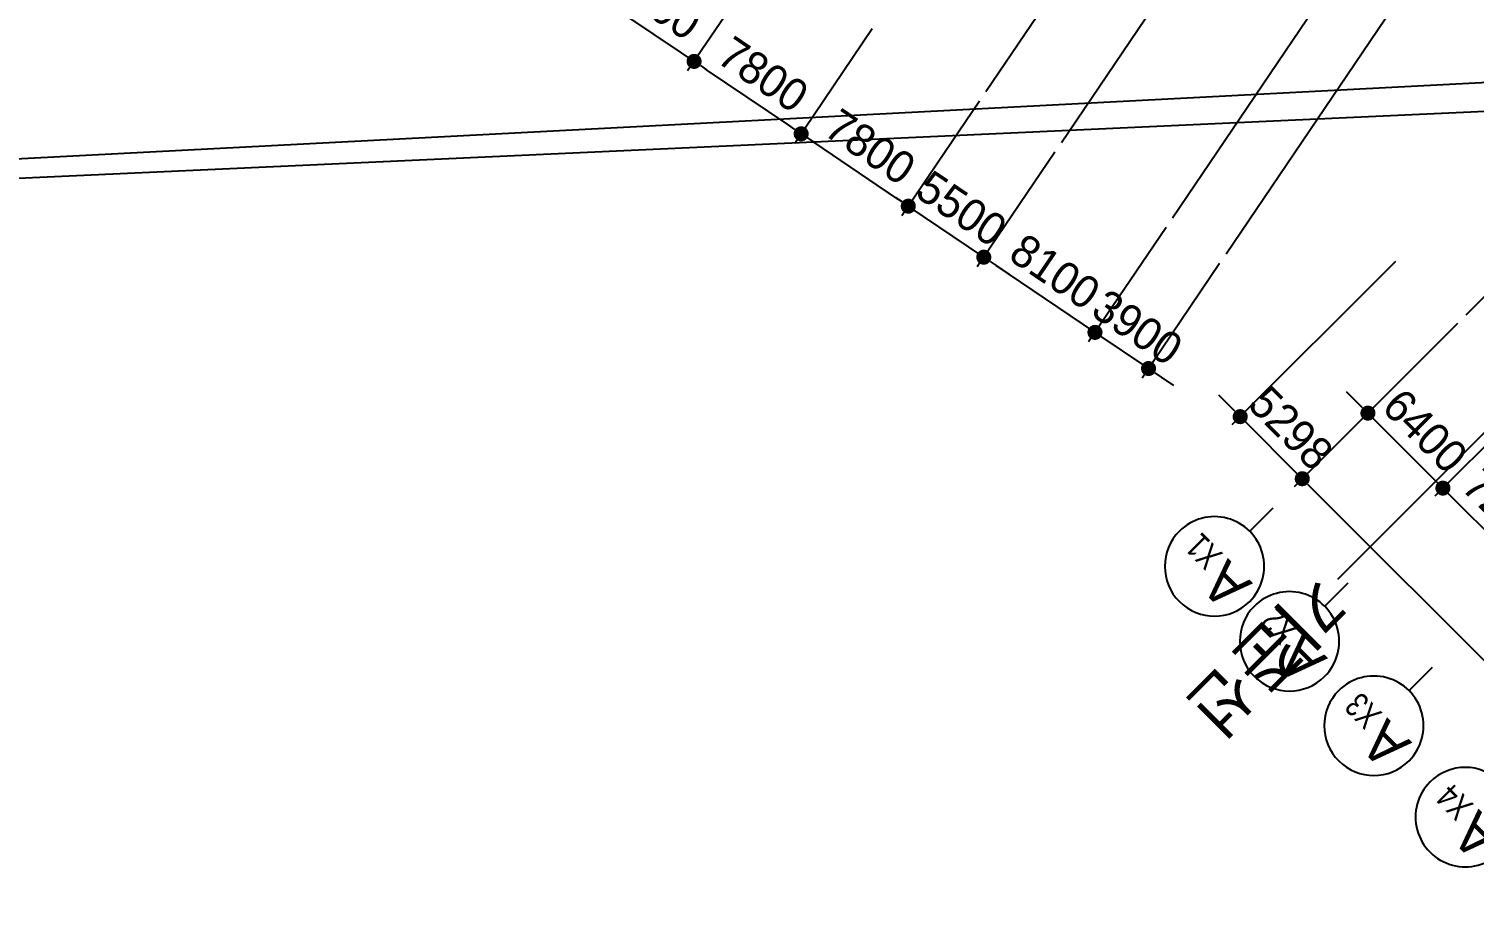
# Model space of a CAD drawing. Header units: millimetres. Extents: x -21000 to 567700, y 435000 to 850800.
# Drawn here: x 58435 to 145627, y 576179 to 628834 of the extents above; entities that cross this region are included whole.
import ezdxf
from ezdxf.enums import TextEntityAlignment as Align
from ezdxf.xclip import XClip

# ---------------------------------------------------------------- set-up
doc = ezdxf.new("R2010")
doc.units = ezdxf.units.MM
doc.header["$LTSCALE"] = 700
doc.header["$XCLIPFRAME"] = 2
doc.linetypes.add('AB_Pbase$0$주차장기둥$0$CEN', pattern=[62, 60, -1, 0, -1])
doc.layers.get('0').update_dxf_attribs({"color": 2})
doc.layers.get('Defpoints').update_dxf_attribs({"color": 171})
doc.layers.add('AB_Pbase$0$252', color=252, linetype='Continuous', plot=False)
doc.layers.add('AB_Pbase$0$주차장기둥$0$DEFPOINT', color=247, linetype='Continuous', plot=False)
for name, color, linetype in [('AB_Pbase$0$주차장기둥$0$CEN_P', 244, 'AB_Pbase$0$주차장기둥$0$CEN'), ('p_구조전체평면도중심선$0$AXIS', 7, 'Continuous'), ('p_구조전체평면도중심선$0$DIM', 7, 'Continuous'), ('p_구조전체평면도중심선$0$SDIM', 4, 'Continuous')]:
    doc.layers.add(name, color=color, linetype=linetype)
doc.styles.add('AB_Pbase$0$주차장기둥$0$돋움', font='')
doc.styles.add('p_구조전체평면도중심선$0$도면기준$0$울릉도L', font='')
doc.styles.add('p_구조전체평면도중심선$0$돋움', font='')
doc.styles.add('p_구조전체평면도중심선$0$돋음', font='')
doc.styles.get('AB_Pbase$0$주차장기둥$0$돋움').set_extended_font_data('Dotum')
doc.styles.get('p_구조전체평면도중심선$0$도면기준$0$울릉도L').set_extended_font_data('Dotum')
doc.styles.get('p_구조전체평면도중심선$0$돋움').set_extended_font_data('Dotum')
doc.styles.get('p_구조전체평면도중심선$0$돋음').set_extended_font_data('Dotum')
doc.dimstyles.new('p_구조전체평면도중심선$0$ADIM', dxfattribs={"dimscale": 700, "dimtxt": 3, "dimasz": 1.5, "dimexe": 1, "dimexo": 1, "dimgap": 1, "dimtad": 1, "dimdec": 0, "dimdsep": 46, "dimtxsty": 'p_구조전체평면도중심선$0$돋움', "dimblk1": 'p_구조전체평면도중심선$0$DOT', "dimblk2": 'p_구조전체평면도중심선$0$DOT', "dimsah": 1, "dimcen": 1, "dimdle": 1.5, "dimclrd": 7, "dimclre": 7, "dimclrt": 3, "dimadec": 0, "dimazin": 0, "dimtfac": 1, "dimtdec": 0, "dimtix": 1, "dimtmove": 2, "dimatfit": 3, "dimldrblk": 'p_구조전체평면도중심선$0$_Dot', "dimfxl": 1, "dimtvp": 1, "dimtolj": 1, "dimtzin": 0, "dimarcsym": 0})

# ---------------------------------------------------------------- blocks, each defined once
blk = doc.blocks.new('AB_Pbase$0$주차장기둥$0$cen 2bl 지하')
at = {"layer": 'AB_Pbase$0$주차장기둥$0$CEN_P', "color": 54}
blk.add_line((-137165, 68255), (-147145, 33486), dxfattribs=at)
at = {"layer": 'AB_Pbase$0$주차장기둥$0$DEFPOINT'}
blk.add_lwpolyline([(-146185, 15806), (-141570, 31886), (-140684, 24392)], dxfattribs=at)
at = {"layer": 'AB_Pbase$0$주차장기둥$0$DEFPOINT', "style": 'AB_Pbase$0$주차장기둥$0$돋움'}
blk.add_text('기준선', height=3000, rotation=253.98482, dxfattribs=at).set_placement((-147507, 15492))
blk = doc.blocks.new('AB_Pbase$0$주차장기둥$0$cen 1bl 지하')
at = {"layer": 'AB_Pbase$0$주차장기둥$0$CEN_P', "color": 5}
for p, q in [((110349, -18048), (120899, 100828)), ((115827, -18534), (126377, 100342)), ((123896, -19250), (134445, 99626)), ((127780, -19595), (138330, 99281))]:
    blk.add_line(p, q, dxfattribs=at)
blk = doc.blocks.new('AB_Pbase$0$주차장기둥')
at = {"rotation": 1.99999810188403}
for name, p in [('AB_Pbase$0$주차장기둥$0$cen 2bl 지하', (36992, -11667)), ('AB_Pbase$0$주차장기둥$0$cen 1bl 지하', (-253926, 27514))]:
    blk.add_blockref(name, p, dxfattribs=at)
blk = doc.blocks.new('AB_Pbase')
at = {"layer": 'AB_Pbase$0$252'}
for p, q in [((198710, 628316), (-119364, 611743)), ((-119364, 611743), (204131, 626513))]:
    blk.add_line(p, q, dxfattribs=at)
at = {"rotation": 329.0000000345588}
blk.add_blockref('AB_Pbase$0$주차장기둥', (231893, 539971), dxfattribs=at)
blk = doc.blocks.new('p_구조전체평면도중심선$0$DOT')
at = {"layer": 'p_구조전체평면도중심선$0$SDIM', "color": 0, "linetype": 'ByBlock'}
blk.add_line((-0.5, 0), (-1, 0), dxfattribs=at)
at = {"layer": 'p_구조전체평면도중심선$0$SDIM', "color": 0, "linetype": 'ByBlock', "const_width": 0.5}
blk.add_lwpolyline([(-0.25, 0, 1), (0.25, 0, 1)], format="xyb", close=True, dxfattribs=at)
blk = doc.blocks.new('*D53')
at = {"layer": 'Defpoints', "color": 0, "transparency": 16777216}
for p in [(121248, -87320), (126338, -92412), (120429, -98318)]:
    blk.add_point(p, dxfattribs=at)
at = {"layer": 'p_구조전체평면도중심선$0$DIM', "color": 7, "lineweight": -2, "transparency": 16777216}
for p, q in [((120753, -87815), (114844, -93721)), ((114696, -92582), (114053, -91939)), ((115339, -93226), (120429, -98318)), ((125843, -92907), (119934, -98813)), ((121072, -98962), (121716, -99606))]:
    blk.add_line(p, q, dxfattribs=at)
at = {"layer": 'p_구조전체평면도중심선$0$DIM', "color": 7, "lineweight": -2, "transparency": 16777216, "xscale": 910, "yscale": 910, "zscale": 910}
for p, rotation in [((115339, -93226), 314.9848216022441), ((120429, -98318), 134.9848216022441)]:
    blk.add_blockref('p_구조전체평면도중심선$0$DOT', p, dxfattribs=dict(at, rotation=rotation))
at = {"layer": 'p_구조전체평면도중심선$0$DIM', "color": 3, "transparency": 16777216, "insert": (119073, -94584), "char_height": 1960, "attachment_point": 5, "rotation": 314.98482, "style": 'p_구조전체평면도중심선$0$도면기준$0$울릉도L'}
blk.add_mtext('\\A1;7200', dxfattribs=at)
blk = doc.blocks.new('p_구조전체평면도중심선$0$_Dot')
at = {"color": 0, "linetype": 'ByBlock', "lineweight": -2}
blk.add_line((-0.5, 0), (-1, 0), dxfattribs=at)
at = {"color": 0, "linetype": 'ByBlock', "const_width": 0.5}
blk.add_lwpolyline([(-0.25, 0, 1), (0.25, 0, 1)], format="xyb", close=True, dxfattribs=at)
blk = doc.blocks.new('*D223')
at = {"layer": 'Defpoints', "color": 0, "transparency": 16777216}
for p in [(116724, -82793), (106854, -92658), (216046, -182168)]:
    blk.add_point(p, dxfattribs=at)
at = {"layer": 'p_구조전체평면도중심선$0$DIM', "color": 7, "lineweight": -2, "transparency": 16777216}
for p, q in [((116229, -83288), (106359, -93153)), ((205533, -191389), (107497, -93302)), ((215551, -182663), (205681, -192528))]:
    blk.add_line(p, q, dxfattribs=at)
at = {"layer": 'p_구조전체평면도중심선$0$DIM', "color": 7, "lineweight": -2, "transparency": 16777216, "xscale": 910, "yscale": 910, "zscale": 910}
for p, rotation in [((106854, -92658), 134.9848216022935), ((206176, -192033), 314.9848216022935)]:
    blk.add_blockref('p_구조전체평면도중심선$0$DOT', p, dxfattribs=dict(at, rotation=rotation))
at = {"layer": 'p_구조전체평면도중심선$0$DIM', "color": 3, "transparency": 16777216, "insert": (157704, -141157), "char_height": 1960, "attachment_point": 5, "rotation": 314.98482, "style": 'p_구조전체평면도중심선$0$도면기준$0$울릉도L'}
blk.add_mtext('\\A1;140500', dxfattribs=at)
blk = doc.blocks.new('*D106')
at = {"layer": 'Defpoints', "color": 0, "transparency": 16777216}
for p in [(68380, -56174), (74841, -60544), (63700, -63095)]:
    blk.add_point(p, dxfattribs=at)
at = {"layer": 'p_구조전체평면도중심선$0$DIM', "color": 7, "lineweight": -2, "transparency": 16777216}
for p, q in [((67988, -56754), (63308, -63675)), ((74449, -61124), (69769, -68044)), ((69407, -66955), (64454, -63605))]:
    blk.add_line(p, q, dxfattribs=at)
at = {"layer": 'p_구조전체평면도중심선$0$DIM', "color": 7, "lineweight": -2, "transparency": 16777216, "xscale": 910, "yscale": 910, "zscale": 910}
for p, rotation in [((63700, -63095), 145.9286298527784), ((70161, -67465), 325.9286298527784)]:
    blk.add_blockref('p_구조전체평면도중심선$0$DOT', p, dxfattribs=dict(at, rotation=rotation))
at = {"layer": 'p_구조전체평면도중심선$0$DIM', "color": 3, "transparency": 16777216, "insert": (67872, -63887), "char_height": 1960, "attachment_point": 5, "rotation": 325.92863, "style": 'p_구조전체평면도중심선$0$도면기준$0$울릉도L'}
blk.add_mtext('\\A1;7800', dxfattribs=at)
blk = doc.blocks.new('*D107')
at = {"layer": 'Defpoints', "color": 0, "transparency": 16777216}
for p in [(74841, -60544), (81302, -64914), (70161, -67465)]:
    blk.add_point(p, dxfattribs=at)
at = {"layer": 'p_구조전체평면도중심선$0$DIM', "color": 7, "lineweight": -2, "transparency": 16777216}
for p, q in [((74449, -61124), (69769, -68044)), ((80910, -65494), (76230, -72414)), ((75868, -71325), (70915, -67974))]:
    blk.add_line(p, q, dxfattribs=at)
at = {"layer": 'p_구조전체평면도중심선$0$DIM', "color": 7, "lineweight": -2, "transparency": 16777216, "xscale": 910, "yscale": 910, "zscale": 910}
for p, rotation in [((70161, -67465), 145.9286298530503), ((76622, -71834), 325.9286298530503)]:
    blk.add_blockref('p_구조전체평면도중심선$0$DOT', p, dxfattribs=dict(at, rotation=rotation))
at = {"layer": 'p_구조전체평면도중심선$0$DIM', "color": 3, "transparency": 16777216, "insert": (74333, -68257), "char_height": 1960, "attachment_point": 5, "rotation": 325.92863, "style": 'p_구조전체평면도중심선$0$도면기준$0$울릉도L'}
blk.add_mtext('\\A1;7800', dxfattribs=at)
blk = doc.blocks.new('*D108')
at = {"layer": 'Defpoints', "color": 0, "transparency": 16777216}
for p in [(81302, -64914), (87763, -69284), (76622, -71834)]:
    blk.add_point(p, dxfattribs=at)
at = {"layer": 'p_구조전체평면도중심선$0$DIM', "color": 7, "lineweight": -2, "transparency": 16777216}
for p, q in [((80910, -65494), (76230, -72414)), ((87371, -69863), (82691, -76784)), ((82329, -75694), (77376, -72344))]:
    blk.add_line(p, q, dxfattribs=at)
at = {"layer": 'p_구조전체평면도중심선$0$DIM', "color": 7, "lineweight": -2, "transparency": 16777216, "xscale": 910, "yscale": 910, "zscale": 910}
for p, rotation in [((76622, -71834), 145.9286298529851), ((83083, -76204), 325.9286298529851)]:
    blk.add_blockref('p_구조전체평면도중심선$0$DOT', p, dxfattribs=dict(at, rotation=rotation))
at = {"layer": 'p_구조전체평면도중심선$0$DIM', "color": 3, "transparency": 16777216, "insert": (80794, -72627), "char_height": 1960, "attachment_point": 5, "rotation": 325.92863, "style": 'p_구조전체평면도중심선$0$도면기준$0$울릉도L'}
blk.add_mtext('\\A1;7800', dxfattribs=at)
blk = doc.blocks.new('*D109')
at = {"layer": 'Defpoints', "color": 0, "transparency": 16777216}
for p in [(87763, -69284), (92319, -72365), (83083, -76204)]:
    blk.add_point(p, dxfattribs=at)
at = {"layer": 'p_구조전체평면도중심선$0$DIM', "color": 7, "lineweight": -2, "transparency": 16777216}
for p, q in [((87371, -69863), (82691, -76784)), ((91927, -72945), (87247, -79865)), ((82329, -75694), (81575, -75185)), ((87639, -79285), (83083, -76204)), ((88393, -79795), (89146, -80305))]:
    blk.add_line(p, q, dxfattribs=at)
at = {"layer": 'p_구조전체평면도중심선$0$DIM', "color": 7, "lineweight": -2, "transparency": 16777216, "xscale": 910, "yscale": 910, "zscale": 910}
for p, rotation in [((83083, -76204), 325.9286298526909), ((87639, -79285), 145.9286298526909)]:
    blk.add_blockref('p_구조전체평면도중심선$0$DOT', p, dxfattribs=dict(at, rotation=rotation))
at = {"layer": 'p_구조전체평면도중심선$0$DIM', "color": 3, "transparency": 16777216, "insert": (86303, -76352), "char_height": 1960, "attachment_point": 5, "rotation": 325.92863, "style": 'p_구조전체평면도중심선$0$도면기준$0$울릉도L'}
blk.add_mtext('\\A1;5500', dxfattribs=at)
blk = doc.blocks.new('*D110')
at = {"layer": 'Defpoints', "color": 0, "transparency": 16777216}
for p in [(92319, -72365), (99029, -76903), (87639, -79285)]:
    blk.add_point(p, dxfattribs=at)
at = {"layer": 'p_구조전체평면도중심선$0$DIM', "color": 7, "lineweight": -2, "transparency": 16777216}
for p, q in [((91927, -72945), (87247, -79865)), ((98637, -77483), (93956, -84403)), ((93595, -83313), (88393, -79795))]:
    blk.add_line(p, q, dxfattribs=at)
at = {"layer": 'p_구조전체평면도중심선$0$DIM', "color": 7, "lineweight": -2, "transparency": 16777216, "xscale": 910, "yscale": 910, "zscale": 910}
for p, rotation in [((87639, -79285), 145.9286298530216), ((94348, -83823), 325.9286298530216)]:
    blk.add_blockref('p_구조전체평면도중심선$0$DOT', p, dxfattribs=dict(at, rotation=rotation))
at = {"layer": 'p_구조전체평면도중심선$0$DIM', "color": 3, "transparency": 16777216, "insert": (91936, -80162), "char_height": 1960, "attachment_point": 5, "rotation": 325.92863, "style": 'p_구조전체평면도중심선$0$도면기준$0$울릉도L'}
blk.add_mtext('\\A1;8100', dxfattribs=at)
blk = doc.blocks.new('*D111')
at = {"layer": 'Defpoints', "color": 0, "transparency": 16777216}
for p in [(99029, -76903), (102259, -79088), (97579, -86008)]:
    blk.add_point(p, dxfattribs=at)
at = {"layer": 'p_구조전체평면도중심선$0$DIM', "color": 7, "lineweight": -2, "transparency": 16777216}
for p, q in [((98637, -77483), (93956, -84403)), ((101867, -79667), (97187, -86588)), ((93595, -83313), (92841, -82804)), ((94348, -83823), (97579, -86008)), ((98333, -86518), (99086, -87028))]:
    blk.add_line(p, q, dxfattribs=at)
at = {"layer": 'p_구조전체평면도중심선$0$DIM', "color": 7, "lineweight": -2, "transparency": 16777216, "xscale": 910, "yscale": 910, "zscale": 910}
for p, rotation in [((94348, -83823), 325.9286298531076), ((97579, -86008), 145.9286298531076)]:
    blk.add_blockref('p_구조전체평면도중심선$0$DOT', p, dxfattribs=dict(at, rotation=rotation))
at = {"layer": 'p_구조전체평면도중심선$0$DIM', "color": 3, "transparency": 16777216, "insert": (96906, -83523), "char_height": 1960, "attachment_point": 5, "rotation": 325.92863, "style": 'p_구조전체평면도중심선$0$도면기준$0$울릉도L'}
blk.add_mtext('\\A1;3900', dxfattribs=at)
blk = doc.blocks.new('*D78')
at = {"layer": 'Defpoints', "color": 0, "transparency": 16777216}
for p in [(112979, -79046), (116724, -82793), (106854, -92658)]:
    blk.add_point(p, dxfattribs=at)
at = {"layer": 'p_구조전체평면도중심선$0$DIM', "color": 7, "lineweight": -2, "transparency": 16777216}
for p, q in [((112484, -79541), (102614, -89406)), ((116229, -83288), (106359, -93153)), ((102466, -88267), (101822, -87623)), ((103109, -88911), (106854, -92658)), ((107497, -93302), (108141, -93945))]:
    blk.add_line(p, q, dxfattribs=at)
at = {"layer": 'p_구조전체평면도중심선$0$DIM', "color": 7, "lineweight": -2, "transparency": 16777216, "xscale": 910, "yscale": 910, "zscale": 910}
for p, rotation in [((103109, -88911), 314.9848216039274), ((106854, -92658), 134.9848216039273)]:
    blk.add_blockref('p_구조전체평면도중심선$0$DOT', p, dxfattribs=dict(at, rotation=rotation))
at = {"layer": 'p_구조전체평면도중심선$0$DIM', "color": 3, "transparency": 16777216, "insert": (106171, -89596), "char_height": 1960, "attachment_point": 5, "rotation": 314.98482, "style": 'p_구조전체평면도중심선$0$도면기준$0$울릉도L'}
blk.add_mtext('\\A1;5298', dxfattribs=at)
blk = doc.blocks.new('p_구조전체평면도중심선$0$BOMBOM_S')
at = {"layer": 'p_구조전체평면도중심선$0$AXIS', "color": 7}
blk.add_line((0, 0.4), (0, 0), dxfattribs=at)
blk.add_lwpolyline([(-0.6, 1, 1), (0.6, 1, 1), (-0.6, 1, 1)], format="xyb", dxfattribs=at)
at = {"layer": 'p_구조전체평면도중심선$0$AXIS', "color": 1, "style": 'p_구조전체평면도중심선$0$돋음'}
for tag, p, height in [('X', (-0.295, 0.816), 0.4), ('N', (0.129, 0.816), 0.25)]:
    blk.add_attdef(tag, p, '', height=height, dxfattribs=at)
blk = doc.blocks.new('*D97')
at = {"layer": 'Defpoints', "color": 0, "transparency": 16777216}
for p in [(116724, -82793), (121248, -87320), (115339, -93226)]:
    blk.add_point(p, dxfattribs=at)
at = {"layer": 'p_구조전체평면도중심선$0$DIM', "color": 7, "lineweight": -2, "transparency": 16777216}
for p, q in [((116229, -83288), (110320, -89194)), ((110172, -88056), (109528, -87412)), ((120753, -87815), (114844, -93721)), ((110815, -88699), (115339, -93226)), ((115983, -93870), (116626, -94513))]:
    blk.add_line(p, q, dxfattribs=at)
at = {"layer": 'p_구조전체평면도중심선$0$DIM', "color": 7, "lineweight": -2, "transparency": 16777216, "xscale": 910, "yscale": 910, "zscale": 910}
for p, rotation in [((110815, -88699), 314.9848216022438), ((115339, -93226), 134.9848216022438)]:
    blk.add_blockref('p_구조전체평면도중심선$0$DOT', p, dxfattribs=dict(at, rotation=rotation))
at = {"layer": 'p_구조전체평면도중심선$0$DIM', "color": 3, "transparency": 16777216, "insert": (114266, -89774), "char_height": 1960, "attachment_point": 5, "rotation": 314.98482, "style": 'p_구조전체평면도중심선$0$도면기준$0$울릉도L'}
blk.add_mtext('\\A1;6400', dxfattribs=at)
blk = doc.blocks.new('p_구조전체평면도중심선')
at = {"layer": 'p_구조전체평면도중심선$0$AXIS'}
ref = blk.add_blockref('p_구조전체평면도중심선$0$BOMBOM_S', (105096.4, -94414.5), dxfattribs=dict(at, xscale=4999.999999999999, yscale=4999.999999999999, zscale=4999.999999999999, rotation=134.9848216021839))
ref.add_attrib('X', 'A', (103888.7, -98976.9), dxfattribs={"color": 1, "height": 2500, "rotation": 134.984822, "style": 'p_구조전체평면도중심선$0$돋음'})
ref.add_attrib('N', '   X1', dxfattribs={"color": 1, "height": 1500, "rotation": 134.984822, "style": 'p_구조전체평면도중심선$0$돋음', "width": 0.8}).set_placement((101898.1, -96985.3), align=Align.CENTER)
ref = blk.add_blockref('p_구조전체평면도중심선$0$BOMBOM_S', (109620.6, -98941.2), dxfattribs=dict(at, xscale=4999.999999999999, yscale=4999.999999999999, zscale=4999.999999999999, rotation=134.9848216021839))
ref.add_attrib('X', 'A', (108413, -103503.6), dxfattribs={"color": 1, "height": 2500, "rotation": 134.984822, "style": 'p_구조전체평면도중심선$0$돋음'})
ref.add_attrib('N', '   X2', dxfattribs={"color": 1, "height": 1500, "rotation": 134.984822, "style": 'p_구조전체평면도중심선$0$돋음', "width": 0.8}).set_placement((106422.4, -101512), align=Align.CENTER)
ref = blk.add_blockref('p_구조전체평면도중심선$0$BOMBOM_S', (114710.5, -104033.7), dxfattribs=dict(at, xscale=4999.999999999999, yscale=4999.999999999999, zscale=4999.999999999999, rotation=134.9848216021839))
ref.add_attrib('X', 'A', (113502.8, -108596.1), dxfattribs={"color": 1, "height": 2500, "rotation": 134.984822, "style": 'p_구조전체평면도중심선$0$돋음'})
ref.add_attrib('N', '   X3', dxfattribs={"color": 1, "height": 1500, "rotation": 134.984822, "style": 'p_구조전체평면도중심선$0$돋음', "width": 0.8}).set_placement((111512.2, -106604.5), align=Align.CENTER)
ref = blk.add_blockref('p_구조전체평면도중심선$0$BOMBOM_S', (120224.4, -109550.6), dxfattribs=dict(at, xscale=4999.999999999999, yscale=4999.999999999999, zscale=4999.999999999999, rotation=134.9848216021839))
ref.add_attrib('X', 'A', (119016.8, -114113), dxfattribs={"color": 1, "height": 2500, "rotation": 134.984822, "style": 'p_구조전체평면도중심선$0$돋음'})
ref.add_attrib('N', '   X4', dxfattribs={"color": 1, "height": 1500, "rotation": 134.984822, "style": 'p_구조전체평면도중심선$0$돋음', "width": 0.8}).set_placement((117026.2, -112121.4), align=Align.CENTER)
at = {"layer": 'p_구조전체평면도중심선$0$DIM'}
for p1, p2, distance, picture, middle in [((74841.3, -60544.1), (68380.3, -56174.4), 8354.7, '*D106', (67872.2, -63887)), ((81302.4, -64913.9), (74841.3, -60544.1), 8354.7, '*D107', (74333.3, -68256.8)), ((87763.4, -69283.6), (81302.4, -64913.9), 8354.7, '*D108', (80794.3, -72626.6)), ((92319.3, -72364.9), (87763.4, -69283.6), 8354.7, '*D109', (86302.8, -76352.1)), ((99028.9, -76902.7), (92319.3, -72364.9), 8354.7, '*D110', (91935.5, -80161.6)), ((99028.9, -76902.7), (102259.4, -79087.6), -8354.7, '*D111', (96905.5, -83522.9)), ((112979, -79045.9), (116724.2, -82793.1), -13954.7, '*D78', (106170.7, -89595.8)), ((216046.4, -182167.9), (116724.2, -82793.1), 13954.7, '*D223', (157704.4, -141156.8)), ((116724.2, -82793.1), (121248.5, -87319.8), -8354.7, '*D97', (114266.3, -89774)), ((121248.5, -87319.8), (126338.3, -92412.3), -8354.7, '*D53', (119073.4, -94583.6))]:
    dim = blk.add_aligned_dim(p1=p1, p2=p2, distance=distance, dimstyle='p_구조전체평면도중심선$0$ADIM', override={"dimtxt": 2.8, "dimasz": 1.3, "dimtxsty": 'p_구조전체평면도중심선$0$도면기준$0$울릉도L'}, dxfattribs=at)
    dim.commit()
    dim.dimension.update_dxf_attribs({"geometry": picture, "text_midpoint": middle})

msp = doc.modelspace()

# ---------------------------------------------------------------- block references
ref = msp.add_blockref('AB_Pbase', (0, 0))
XClip(ref).set_block_clipping_path([(-0.000000015, 445500.0000000148), (493845.7187941075, 839949.3912975936)])

# ---------------------------------------------------------------- next in the draw order: block references
msp.add_blockref('p_구조전체평면도중심선', (28406, 694337))

doc.saveas('drawing.dxf')
